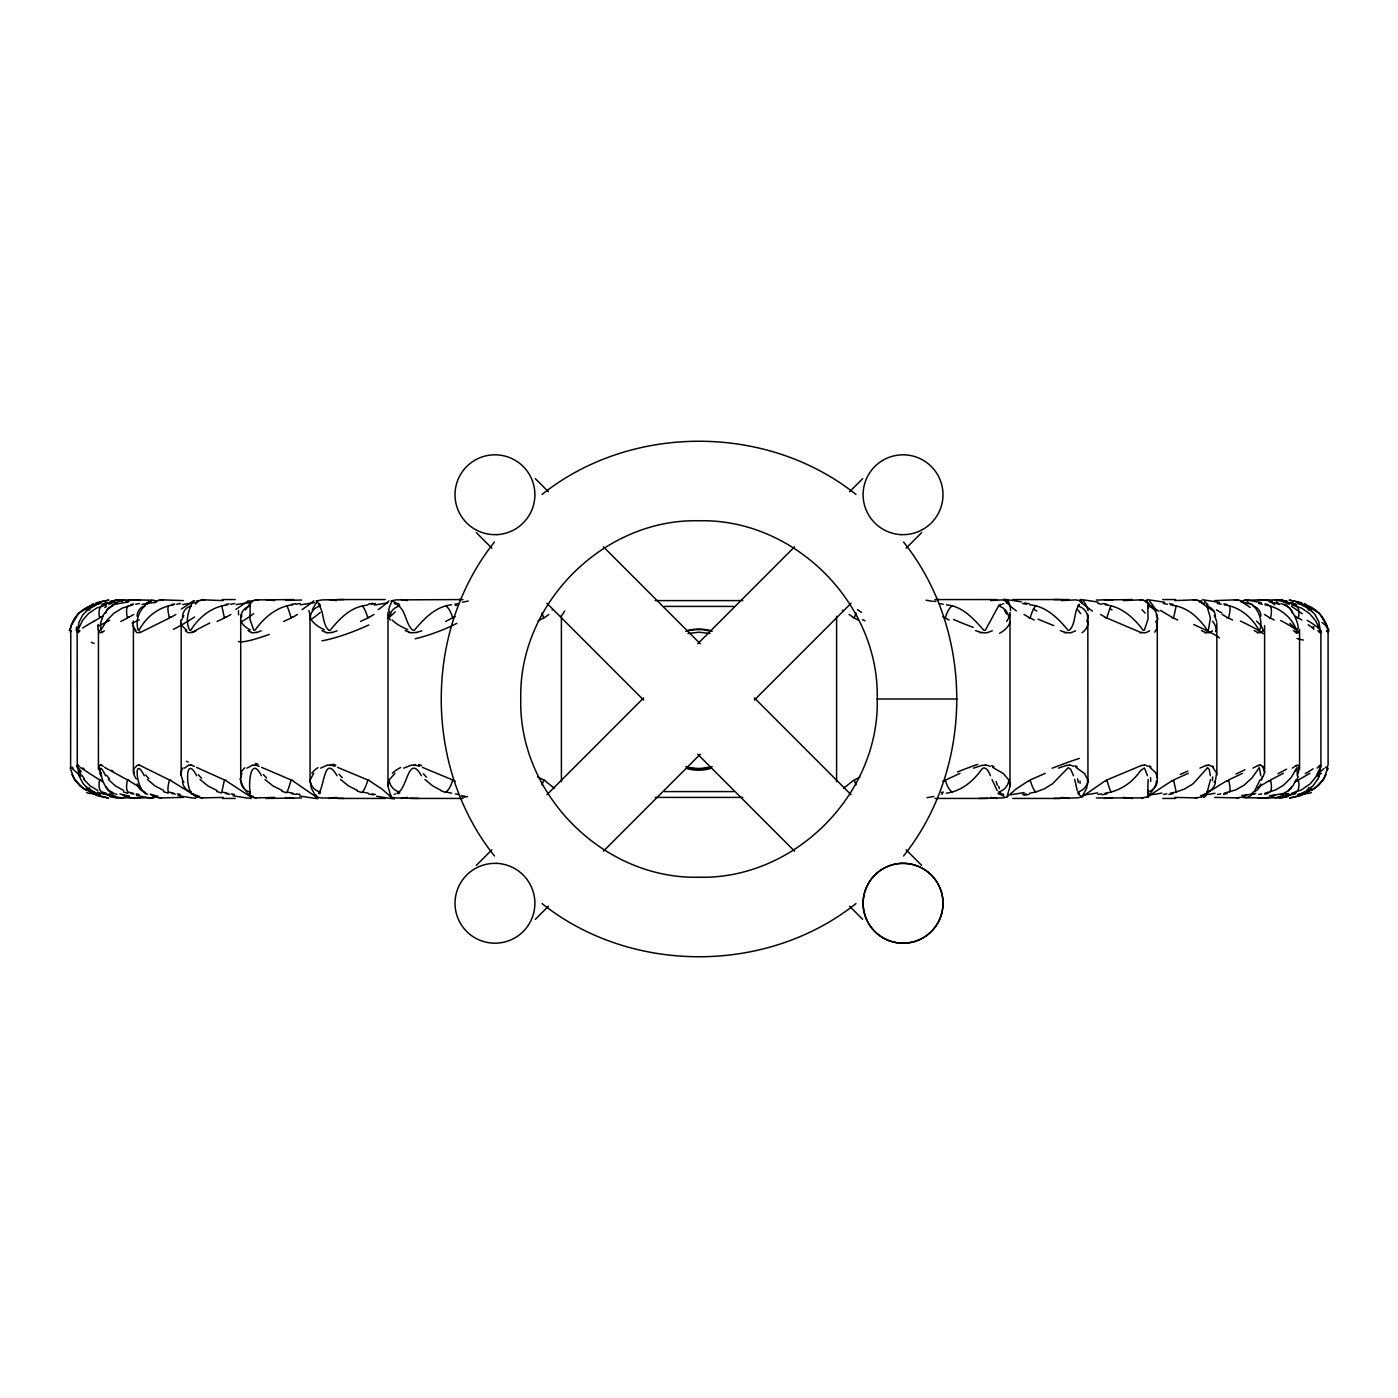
<?xml version="1.0" encoding="UTF-8"?>
<svg xmlns="http://www.w3.org/2000/svg" width="1398" height="1398" viewBox="0 0 1398 1398"><rect width="100%" height="100%" fill="white"/><g stroke="black" fill="none" stroke-linecap="round" stroke-linejoin="round"><path stroke-width="1.5" d="M98.419 769.372L98.437 629.345M133.404 772.395L133.404 625.57M182.544 779.962L181.163 775.226L181.163 622.844M310.164 614.456L310.094 617.357M418.893 798.433L394.83 797.891A128.686 67.244 90 0 1 391.021 796.947L387.997 786.288L387.997 612.289M1053.917 798.433L1077.072 797.891A128.686 83.583 90 0 0 1081.807 796.947L1086.403 788.926L1087.941 782.111L1087.836 614.456M1148.597 793.19L1147.793 792.002A12.879 12.355 17.5 0 0 1157.282 779.962L1157.282 618.038A12.862 12.355 -17.5 0 0 1147.793 605.998L1148.597 604.827M1263.11 776.799L1264.596 772.378L1264.596 625.588M1320.9 630.83L1320.918 766.366L1320.691 765.265M1087.959 781.866L1087.906 780.661M1298.078 773.776L1299.319 767.345M181.163 775.226L181.303 773.339A53.316 20.026 3.8 0 1 182.946 767.886M77.135 630.568L77.292 768.131M387.997 785.816L388.889 780.661M1215.578 779.717L1216.627 773.077L1212.765 767.345M249.456 793.103L250.155 792.107A12.879 12.355 -17.5 0 1 240.718 779.962L240.718 618.038A12.862 12.355 17.5 0 1 250.207 605.998L249.456 604.915M1170.563 604.827L1176.19 605.998L1173.551 618.038L1177.675 619.996M903.562 542.04C974.493 630.9 974.493 767.1 903.562 855.96M1157.474 619.996L1157.334 621.446M1264.596 772.378L1262.988 767.345M877.228 699C879.622 794.396 794.396 879.622 699 877.228C603.604 879.622 518.378 794.396 520.772 699C518.378 603.604 603.604 518.378 699 520.772C794.396 518.378 879.622 603.604 877.228 699L957.036 699M240.543 778.057L241.854 773.339M1210.476 779.472L1207.645 790.499M1260.751 775.733L1259.371 767.607L1251.979 777.9L1244.01 785.257L1235.64 789.922L1224.194 793.173M77.082 766.366L77.309 765.265A12.669 2.01 70.6 0 1 78.061 765.999M1320.918 631.581L1320.778 632.543A13.159 2.132 69.3 0 1 1319.415 631.04M310.094 780.661L311.37 788.332L316.193 796.947A128.686 83.583 90 0 0 320.928 797.891L344.083 798.433M1087.906 617.357L1087.959 616.169M250.207 605.998L250.032 619.629L253.789 630.236A2.132 1.485 -77 0 0 255.065 630.096C264.1 617.549 276.804 606.54 292.759 604.827M1147.793 792.002L1148.108 779.472M1147.898 791.076L1148.073 789.625M1215.474 780.923A12.879 12.04 41.2 0 1 1206.736 792.002L1206.614 793.103A56.479 10.293 3.2 0 1 1206.579 793.889M227.437 604.827C211.884 606.715 198.97 617.13 190.862 630.096A2.132 1.241 -78.6 0 1 189.779 630.271C185.445 622.39 187.682 612.411 191.404 604.827M1009.828 614.456L1009.111 617.357M70.372 628.803L70.127 630.096M1327.855 767.921L1323.801 778.966L1314.889 788.35M191.264 605.998L191.281 605.893A12.862 12.04 41.2 0 0 182.526 617.077M1320.865 767.345L1319.1 771.381M70.18 629.851L70.459 628.314M1327.768 768.516L1327.366 770.403M98.507 768.131L99.957 765.265M1297.257 775.733L1297.134 767.607L1290.896 777.9L1283.504 785.257L1275.623 789.922L1264.998 793.173M1260.262 779.472L1254.81 790.499M70.424 628.523C72.713 616.868 82.43 607.588 93.841 604.827M240.858 617.357L241.714 614.456M1157.142 780.661L1155.395 785.571M70.547 627.982L71.193 625.588M70.791 630.83L70.616 766.855M1319.013 775.733L1320.201 767.624L1315.937 776.834L1310.363 783.719L1301.398 789.922L1291.839 793.173M71.298 625.308L78.533 613.495L90.276 605.998A12.862 7.969 70.2 0 0 86.431 611.258M1299.266 630.83L1298.27 632.543M181.723 619.996L182.544 618.038M1296.208 779.472L1293.063 785.571L1288.292 790.499M1326.615 768.131L1328.1 765.021L1328.083 632.962M70.197 632.071L70.651 631.075M1326.02 774.544L1325.514 775.733A44.247 36.383 16.3 0 1 1323.137 779.28M318.587 793.103C324.476 787.458 324.109 753.26 337.005 775.733M1079.501 604.827C1073.349 611.241 1076.32 623.421 1069.487 630.096A2.132 1.713 74.4 0 1 1068.055 630.253C1058.164 618.388 1046.333 606.243 1029.907 604.827M1296.033 769.25L1295.334 770.7M742.792 600.598L655.208 600.598M655.208 797.402L742.792 797.402M1086.718 621.446L1087.836 618.038A12.862 12.372 14.1 0 0 1077.806 605.998M979.107 798.433L1003.17 797.891A128.686 67.244 90 0 0 1006.979 796.947L1010.003 786.305L1010.003 612.289M1317.458 779.472L1312.967 785.903L1307.252 790.499M1155.028 786.305L1154.224 787.756M183.033 617.112L183.82 615.679M1214.967 780.888L1214.163 782.356M250.155 792.107C248.39 783.684 250.644 754.833 261.461 775.733M134.505 768.131L137.353 765.265A12.669 5.557 68.7 0 1 138.944 765.335M1153.49 788.926L1152.721 790.08M1323.487 779.472L1318.733 785.257L1311.237 790.499M1262.342 778.004L1261.66 778.983M1152.319 790.656L1151.043 792.404M1140.506 770.7C1132.38 782.6 1119.571 791.338 1105.136 793.173M1140.733 770.403L1144.438 767.939L1147.496 775.733M494.438 542.04C423.524 630.9 423.507 767.1 494.438 855.96M1262.848 630.83L1260.909 632.612A13.159 5.784 67.2 0 1 1258.13 632.123M1150.135 793.557L1147.216 796.947A128.686 97.86 90 0 1 1141.677 797.891L1096.381 797.961M1006.56 621.446L1008.814 618.038A12.862 12.093 39.1 0 0 998.504 605.998L985.45 630.096A2.132 1.887 70 0 1 983.843 630.253C973.707 619.034 962.75 606.173 946.429 604.827M145.147 605.631L144.92 605.893A12.862 11.411 54.7 0 0 137.039 616.081M144.833 605.998C138.454 611.31 135.239 622.04 138.315 630.236A2.132 0.944 -79.6 0 0 139.153 630.079C146.091 616.937 158.795 606.889 173.719 604.827M313.659 773.339L310.164 779.962A12.879 12.372 14.1 0 0 320.194 792.002M78.271 632.612L79.931 630.83M1252.189 793.103L1253.167 792.002A12.879 11.411 54.7 0 0 1260.716 783.894M476.316 865.397L491.886 849.809M546.933 794.711L643.622 697.934M697.759 643.744L794.571 546.828M849.617 491.729L862.671 478.658M535.329 919.342L548.383 906.271M603.429 851.172L700.241 754.256M754.378 700.066L851.067 603.289M906.114 548.191L921.684 532.603M1006.979 796.947L1016.206 788.926L1028.806 780.661M1205.111 793.557L1201.581 796.947A128.686 109.726 90 0 1 1195.36 797.891L1174.862 797.402M184.414 768.131L188.573 765.265M396.91 793.173C407.622 789.887 408.059 752.456 421.462 775.733M843.553 788.332L853.182 780.661A39.459 32.504 23.9 0 1 854.493 780.101M1319.869 765.265L1317.073 768.131M1081.807 796.947L1105.486 780.661M1246.282 794.693L1243.573 796.947A128.686 118.9 90 0 1 1236.828 797.891L1214.617 797.402M1212.555 630.83L1209.777 632.612M394.935 773.339L389.186 779.962A12.879 12.093 39.1 0 0 399.513 792.002M548.872 614.456L544.801 617.357A38.952 32.189 24.7 0 1 543.525 617.899M542.04 494.438C630.9 423.524 767.1 423.507 855.96 494.438M855.96 903.562C767.1 974.476 630.9 974.476 542.04 903.562M1147.216 796.947L1172.136 780.661M1275.133 794.693L1272.145 796.947A128.686 125.138 90 0 1 1265.068 797.891L1243.888 797.751M1321.355 773.339L1317.353 776.17M104.326 630.83L101.809 632.612M1201.581 796.947L1206.369 793.557M146.615 604.233L147.769 603.499M246.974 768.131L252.356 765.265M1243.573 796.947L1246.841 794.693M108.048 603.342L111.386 601.053A126.536 126.152 90 0 1 121.102 599.882L140.359 600.249M1292.311 768.131L1296.435 765.265M1207.208 792.981L1220.821 784.348M1272.145 796.947L1275.483 794.693M1314.504 788.612L1304.107 793.173M373.982 614.456L369.177 617.357M102.788 616.169L100.848 617.357M1295.177 781.866L1297.134 780.661M132.932 604.827L122.22 608.147L113.553 613.495L106.947 620.293L100.761 630.358L100.604 623.036L103.172 615.33L107.768 609.144L113.989 604.827M1149.61 630.83L1145.853 632.682A13.159 8.877 61.9 0 1 1141.834 632.333M133.666 614.456L128.808 617.357M1257.484 787.756L1269.174 780.661M297.512 614.456L292.497 617.357M942.794 781.377L944.017 780.661M1309.909 773.339L1298.358 779.962A12.879 6.396 72.1 0 1 1296.156 792.002M175.851 614.456L170.818 617.357M455.171 616.64L453.966 617.357M1221.642 783.841L1227.164 780.661M230.915 614.456L225.829 617.357M96.497 604.827L89 608.637L82.814 614.771L78.952 622.337L77.816 630.376L82.622 620.293L88.528 613.495L96.462 608.147L106.091 604.827M320.684 768.131L327.149 765.265M93.579 621.446L99.642 618.038A12.862 6.378 72.1 0 1 101.844 605.998M1003.624 603.569L1002.506 604.163M394.323 794.466L395.442 793.872M1252.94 768.131L1258.287 765.265M1283.976 793.19L1285.95 792.002A12.879 10.52 62.4 0 0 1291.735 786.742M453.843 617.182A38.952 33.22 11.4 0 1 452.568 617.864L445.63 621.446M1283.416 773.339L1270.485 779.962A12.879 4.648 73.4 0 1 1269.908 792.002M944.157 780.835A39.459 33.517 10.7 0 1 945.45 780.136L960.024 773.339M1075.569 630.83L1071.095 632.682A13.159 10.101 57.1 0 1 1066.534 632.385M998.504 605.998L1001.055 604.827M120.857 621.446L127.515 618.038A12.862 4.648 73.4 0 1 128.092 605.998M859.805 777.113L854.37 779.962A12.879 6.571 71.9 0 0 856.083 784.872M538.038 620.957L543.63 618.038A12.862 6.571 71.9 0 0 541.917 613.128M196.087 630.83L191.858 632.682M403.707 768.131L411.099 765.265M1199.921 768.131L1206.352 765.265M1242.542 773.339L1228.545 779.962A12.879 2.796 74.2 0 1 1229.576 792.002M115.213 604.233L116.978 603.499M217.074 621.446L224.449 618.038L221.81 605.998M992.265 630.83L987.18 632.682A13.159 11.079 49.8 0 1 982.165 632.42M1301.468 793.19L1304.282 792.002A12.879 9.367 67.1 0 0 1308.825 787.616M139.887 632.682L169.455 618.038A12.862 2.796 74.2 0 1 168.424 605.998M1282.56 793.872L1281.11 794.466M283.672 621.446L291.116 618.038A12.862 1.083 74.5 0 0 286.94 605.998M360.474 621.446L367.831 618.038A12.862 3.006 74.1 0 0 362.222 605.998C348.469 609.021 338.875 619.856 330.225 630.096A2.132 1.695 -74.5 0 1 328.74 630.253C321.837 623.56 324.371 611.52 318.499 604.827M1188.3 773.339L1173.551 779.962L1176.207 792.002L1170.476 793.173M261.181 630.83L256.306 632.682M1045.267 773.339L1030.169 779.962A12.879 3.006 74.1 0 0 1035.778 792.002L1044.079 788.961L1052.589 783.719L1068.212 767.694L1070.658 769.25L1073.524 775.733M1058.496 768.131L1066.622 765.265M337.058 630.83L331.658 632.682M973.567 768.131L982.252 765.265M421.847 630.83L416.062 632.682M98.192 604.233L100.516 603.499M1299.511 793.872L1297.606 794.466M990.605 600.598L1001.894 599.882A126.536 66.108 -90 0 1 1006.979 601.053M407.395 797.402L401.243 798.45M946.324 793.173C960.618 791.495 972.344 781.884 980.749 770.7C984.402 763.762 989.12 771.539 990.343 775.733M451.571 604.827C435.617 606.365 424.206 618.632 414.437 630.096A2.132 1.87 -70.2 0 1 412.812 630.253C405.071 623.543 406.259 609.755 396.945 604.827M1176.207 792.002L1184.613 788.961L1193.193 783.719L1207.645 767.624L1209.235 769.529L1210.423 775.733M1141.939 765.265L1106.884 779.962A12.879 1.083 74.5 0 0 1111.061 792.002M95.955 604.233L98.786 603.499M712.176 766.681L701.988 768.341A53.963 53.718 0.1 0 1 693.059 768.096L688.69 767.397A37.222 37.152 -4.1 0 1 685.841 766.628M1301.66 793.872L1299.354 794.466M1061.449 600.598L1075.481 599.882A126.536 82.185 -90 0 1 1081.807 601.053M336.551 797.402L328.914 798.45M687.991 633.521L699 632.193L709.992 633.521M108.572 604.233L111.84 603.499M1288.991 793.872L1286.317 794.466M687.134 630.603L693.128 629.449A48.476 48.476 0 0 1 704.872 629.449L710.866 630.603M710.866 767.397L704.872 768.551A48.476 48.476 0 0 1 693.128 768.551L687.134 767.397M362.222 605.998L368.093 604.827M1035.778 792.002L1029.802 793.173M135.728 604.233L139.363 603.499M1123.38 600.598L1139.789 599.882A126.536 96.217 90 0 1 1143.529 600.389M274.62 797.402L256.323 797.891A128.686 97.86 -90 0 1 254.471 797.611M1261.782 793.872L1258.829 794.466M176.76 604.233L180.639 603.499M1220.716 793.872L1217.553 794.466M454.804 604.233L458.771 603.499M1174.862 600.598L1193.263 599.882A126.536 107.891 90 0 1 1197.457 600.389M223.138 797.402L202.64 797.891A128.686 109.726 -90 0 1 200.543 797.611M941.431 794.099L942.654 793.872M230.635 604.233L234.707 603.499M1166.806 793.872L1163.503 794.466M296.061 604.233L300.186 603.499M371.396 604.233L375.503 603.499M1026.045 793.872L1024.786 794.099M1101.379 793.872L1098.024 794.466M1023.948 794.239L1022.707 794.466M1214.617 600.598L1234.556 599.882A126.536 116.908 90 0 1 1239.1 600.389M183.383 797.402L161.172 797.891A128.686 118.9 -90 0 1 158.9 797.611M285.454 600.406L301.618 600.039M1112.546 797.594L1104.368 798.433M1243.888 600.249L1262.674 599.882A126.536 123.041 90 0 1 1267.444 600.389M154.112 797.751L132.932 797.891A128.686 125.138 -90 0 1 130.556 797.611M1257.641 600.249L1276.898 599.882A126.536 126.152 -90 0 1 1286.614 601.053L1287.453 601.629M140.359 797.751L118.655 797.891A128.686 128.301 -90 0 1 111.386 796.947L108.083 794.693L111.386 796.947A128.686 128.301 90 0 0 118.655 797.891M1096.381 600.039L1132.328 599.55M301.618 797.961L265.672 798.45M254.471 600.389A126.536 96.217 90 0 1 258.211 599.882L293.632 599.567M1279.345 797.891A128.686 128.301 -90 0 0 1286.614 796.947L1289.795 794.693L1286.614 796.947A128.686 128.301 90 0 1 1279.345 797.891L1257.641 797.751M200.543 600.389A126.536 107.891 90 0 1 204.737 599.882L223.138 600.598M158.9 600.389A126.536 116.908 90 0 1 163.444 599.882L183.383 600.598M130.556 600.389A126.536 123.041 90 0 1 135.326 599.882L154.112 600.249M458.998 599.567L462.983 599.567M935.017 599.567L939.002 599.567M222.334 599.567L235.214 599.567M337.547 599.567L385.289 599.567M391.021 601.053A126.536 66.108 -90 0 1 396.123 599.882L461.34 599.567M936.66 599.567L996.757 599.55M1012.711 599.567L1060.453 599.567M1162.786 599.567L1175.666 599.567M1053.917 599.567L1069.086 599.55M664.295 606.417L733.705 606.417M664.295 791.583L733.705 791.583M222.334 798.433L235.214 798.433M337.547 798.433L385.289 798.433M409.929 798.433L462.983 798.433M935.017 798.433L988.071 798.433M1012.711 798.433L1060.453 798.433M1162.786 798.433L1175.666 798.433M316.193 601.053A126.536 82.185 -90 0 1 322.519 599.882L344.083 599.567M265.672 599.55L274.62 600.598M1132.328 798.45L1123.38 797.402M328.914 599.55L336.551 600.598M1069.086 798.45L1061.449 797.402M401.243 599.55L407.395 600.598M996.757 798.45L990.605 797.402M1104.368 599.567L1112.546 600.406M293.632 798.433L285.454 797.594M1097.814 603.499L1101.939 604.233M299.976 794.466L296.621 793.872M1163.293 603.499L1167.365 604.233M1022.497 603.499L1026.604 604.233M375.293 794.466L374.052 794.239M234.497 794.466L231.194 793.872M373.214 794.099L371.955 793.872M1217.361 603.499L1221.24 604.233M939.229 603.499L943.196 604.233M458.579 794.466L455.346 793.872M368.198 793.19L362.222 792.002A12.879 3.006 -74.1 0 0 367.831 779.962L337.53 767.345M180.447 794.466L177.284 793.872M1105.241 604.827C1121.493 606.365 1133.848 617.864 1143.162 630.236A2.132 1.485 76.9 0 0 1144.42 630.096L1148.055 618.982L1147.793 605.998M292.864 793.19L286.94 792.002A12.879 1.083 -74.5 0 0 291.116 779.962L261.601 767.345M451.676 793.19L445.787 792.002A12.879 4.841 -73.3 0 0 452.69 779.962L422.336 767.345M227.524 793.19L221.81 792.002L224.449 779.962L196.454 767.345M1258.637 603.499L1262.272 604.233M139.171 794.466L136.218 793.872M173.806 793.19L168.424 792.002A12.879 2.796 -74.2 0 1 169.455 779.962L139.73 765.265M1224.281 604.827C1239.432 606.749 1251.892 617.165 1259.004 630.236A2.132 0.961 79.6 0 0 1259.808 630.096C1262.901 621.219 1258.934 610.384 1252.119 604.827M1286.16 603.499L1289.428 604.233M111.683 794.466L109.009 793.872M1265.068 604.827C1278.576 607.047 1290.704 616.134 1296.068 628.803C1302.761 633.137 1292.241 604.478 1284.011 604.827M133.002 793.19L128.092 792.002A12.879 4.648 -73.4 0 1 127.515 779.962L104.57 767.345M415.765 765.265L419.54 766.366M982.147 632.735L980.784 632.368M331.396 765.265L334.891 766.366M1299.214 603.499L1302.045 604.233M98.646 794.466L96.34 793.872M411.012 632.735L409.754 632.368M1291.909 604.827L1301.538 608.147L1309.472 613.477L1315.815 620.957L1320.236 630.323L1318.803 621.638L1314.784 614.246L1308.982 608.619L1301.503 604.827M106.161 793.19L101.844 792.002A12.879 6.396 -72.1 0 1 99.642 779.962L80.105 767.345M1066.534 632.735L1065.276 632.368M712.176 631.319L701.988 629.659A53.963 53.718 -0.1 0 0 693.059 629.904L688.69 630.603A37.222 37.152 4.1 0 0 685.841 631.372M1176.19 605.998C1189.803 608.934 1199.781 619.244 1207.348 630.236A2.132 1.241 78.5 0 0 1208.396 630.096L1210.441 617.724L1206.684 605.544M256.061 765.265L259.207 766.366M327.062 632.735L325.944 632.368M1141.869 632.735L1140.751 632.368M1297.484 603.499L1299.808 604.233M100.394 794.466L98.489 793.872M1304.159 604.827C1316.234 606.592 1326.807 620.24 1327.82 629.851M93.893 793.173L83.496 788.612M979.771 632.071L975.437 630.568M252.287 632.735L251.343 632.368M191.648 765.265L194.357 766.366M1206.282 632.735L1205.338 632.368M1064.332 632.071L1060.278 630.568M408.845 632.071L405.175 630.568M282.134 790.499L272.959 785.903L264.956 779.472M1139.912 632.071L1106.884 618.038A12.862 1.083 -74.5 0 1 1111.061 605.998M217.022 790.499L207.9 785.903L200.036 779.472M96.532 793.173L88.458 788.961L83.164 783.719L78.987 775.733L77.834 767.607L81.399 775.733M1281.022 603.499L1282.787 604.233M357.504 790.499L348.504 785.903L340.553 779.472M116.89 794.466L115.44 793.872M163.793 790.499L154.951 785.903L147.419 779.472M990.326 766.366L986.901 765.265A14.26 12.285 -59.5 0 0 985.415 764.898M441.261 790.499L432.681 785.903L424.975 779.472M123.74 790.499L115.387 785.903L108.362 779.472M1001.09 793.19L998.487 792.002A12.879 12.093 -39.1 0 0 1008.814 779.962L1003.31 773.548L992.65 767.345M1204.622 632.071L1201.389 630.568M93.928 792.107L93.718 792.002A12.879 9.367 -67.1 0 1 89.175 787.616M1073.874 766.366L1070.851 765.265A14.26 11.149 -65.5 0 0 1069.505 764.898M97.843 790.499L90.188 785.903L83.863 779.472M1034.24 619.996L1030.169 618.038A12.862 3.006 -74.1 0 1 1035.778 605.998M537.548 776.799L543.63 779.962A12.879 6.571 -71.9 0 1 541.917 784.872M1232.547 619.996L1228.545 618.038A12.862 2.796 -74.2 0 0 1229.576 605.998M949.19 619.996L945.31 618.038A12.862 4.841 -73.3 0 1 952.213 605.998M395.494 604.163L394.376 603.569M1002.558 793.872L1003.677 794.466M1274.26 619.996L1270.485 618.038A12.862 4.648 -73.4 0 0 1269.908 605.998M1260.664 765.265L1262.132 766.366M86.763 790.499L79.983 785.903L74.513 779.472M857.988 619.996L854.37 618.038A12.862 6.571 -71.9 0 1 856.083 613.128M1172.171 617.357L1160.41 610.367M225.864 780.661L250.784 796.947A128.686 97.86 90 0 0 256.341 797.891M1105.503 617.357L1100.488 614.456M292.531 780.661L316.193 796.947M321.942 630.568L325.14 632.071A33.482 22.84 -30.8 0 0 325.786 632.578M1227.182 617.357L1222.149 614.456M1075.918 767.345L1084.533 773.548L1087.836 779.962A12.879 12.372 -14.1 0 1 1077.806 792.002L1079.536 793.19M170.853 780.661L190.81 792.981M1256.872 632.071L1254.181 630.568M1148.212 766.366L1145.644 765.265A14.26 9.751 -69.3 0 0 1144.49 764.916M1028.823 617.357L1024.018 614.456M114.024 793.173C102.596 794.746 94.138 751.617 105.532 775.733M369.194 780.661L381.794 788.926L391.021 796.947M1269.192 617.357L1264.334 614.456M128.843 780.661L140.516 787.756M101.565 765.265L103.207 766.366M1301.818 619.996L1298.358 618.038A12.862 6.396 -72.1 0 0 1296.156 605.998M1250.231 603.499L1251.385 604.233M147.576 794.396L146.755 793.872M944.034 617.357L942.829 616.64M453.983 780.661L455.206 781.377M1297.152 617.357L1295.212 616.169M100.866 780.661L102.84 781.866M853.199 617.357L849.128 614.456M544.818 780.661L554.447 788.332M247.988 630.568L250.644 632.071A33.482 20.603 -37.1 0 0 251.186 632.543M1149.89 767.345L1155.674 772.622L1157.474 778.004M80.507 776.082L70.896 767.345M122.517 794.693L125.855 796.947A128.686 125.138 90 0 0 132.932 797.891M151.159 794.693L154.427 796.947A128.686 118.9 90 0 0 161.172 797.891M1211.472 766.366L1209.427 765.265A14.26 8.108 -71.7 0 0 1208.484 764.951M191.631 793.557L196.419 796.947A128.686 109.726 90 0 0 202.64 797.891M83.111 788.35L74.199 778.966L70.11 767.799M1293.307 630.568L1295.404 632.071M125.855 796.947L122.867 794.693M1298.043 765.265L1298.917 766.366A49.052 17.021 -22.5 0 1 1299.074 767.45M154.427 796.947L151.718 794.693M185.287 630.69L187.192 632.071A33.482 17.842 -42 0 0 187.629 632.49M145.899 793.173C136.445 790.656 132.827 753.085 144.291 775.733M196.419 796.947L192.889 793.557M78.131 765.265L79.162 766.366M1319.852 632.735L1317.93 630.69M535.329 478.658L548.383 491.729M603.429 546.828L700.241 643.744M754.378 697.934L851.067 794.711M906.114 849.809L921.684 865.397M476.316 532.603L491.886 548.191M546.933 603.289L643.622 700.066M697.759 754.256L794.571 851.172M849.617 906.271L862.671 919.342M250.784 796.947L247.865 793.557M1253.08 605.893L1253.167 605.998A12.862 11.411 -54.7 0 1 1260.961 616.081M100.936 775.226L101.722 776.17M196.681 775.733C185.357 754.169 185.847 786.62 191.404 793.173M135.047 630.69L136.34 632.071A33.482 14.662 -45.6 0 0 136.689 632.42L137.301 632.735A13.159 5.417 -67.5 0 0 140.01 631.913M246.957 792.404L245.681 790.656M135.693 778.057L136.357 779.001M997.176 790.499L992.003 779.472M245.279 790.08L244.51 788.926M390.304 619.996L389.186 618.038A12.862 12.093 -39.1 0 1 399.513 605.998M99.345 632.071L98.699 630.69M99.642 773.339L100.237 774.282M243.794 787.756L242.972 786.288M1327.069 630.568L1327.943 632.473M1214.18 615.679L1214.967 617.112M183.837 782.356L183.033 780.888M135.082 777.113L133.509 773.339M1327.349 631.075L1327.873 632.263M242.605 785.571L240.858 780.661M1215.456 618.038L1216.662 621.446M71.98 774.544L72.486 775.733A44.247 36.383 -16.3 0 0 74.863 779.28M1156.286 614.456L1157.142 617.357M388.889 617.357L388.172 614.456M1009.111 780.661L1010.003 785.816M1326.702 625.308L1319.467 613.495L1307.724 605.998A12.862 7.969 -70.2 0 1 1311.569 611.258M310.636 619.996L310.164 618.038A12.862 12.372 -14.1 0 1 320.194 605.998M1326.824 625.657L1327.768 629.467M1077.229 790.499L1076.268 786.253M1074.678 779.472L1076.198 785.903M1206.719 605.893L1206.736 605.998A12.862 12.04 -41.2 0 1 1215.474 617.077M1148.038 608.147L1147.898 606.942M1206.666 605.386L1206.614 604.915A55.99 10.24 -3 0 0 1206.596 604.216M1299.563 629.327L1299.581 769.372M1216.837 622.844L1216.837 775.156M836.598 616.291L836.598 781.709M561.402 616.291L561.402 781.709M310.041 616.169L310.059 781.866M901.028 863.352A40.07 40.07 0 0 0 863.317 899.141A39.913 39.913 0 0 0 900.994 943.126A39.913 39.913 0 0 0 942.986 903.3A39.913 39.913 0 0 0 901.046 863.405M496.972 863.352A40.07 40.07 0 0 1 534.683 899.141A39.913 39.913 0 0 1 497.006 943.126A39.913 39.913 0 0 1 455.014 903.3A39.913 39.913 0 0 1 496.954 863.405M496.972 534.648A40.07 40.07 0 0 0 534.683 498.859A39.913 39.913 0 0 0 497.006 454.874A39.913 39.913 0 0 0 455.014 494.7A39.913 39.913 0 0 0 496.954 534.595M901.028 534.648A40.07 40.07 0 0 1 863.317 498.859A39.913 39.913 0 0 1 900.994 454.874A39.913 39.913 0 0 1 942.986 494.7A39.913 39.913 0 0 1 901.046 534.595M710.953 768.341A41.451 40.245 -12.6 0 1 686.96 768.603M552.769 609.406A65.811 35.107 -12.5 0 1 552.14 609.982M564.652 611.066A63.731 34.705 -10.7 0 1 560.86 616.431M543.752 779.804A39.354 32.766 -26.8 0 1 544.94 780.521M390.811 796.982A70.686 7.881 -10.8 0 1 390.846 795.06M394.411 798.922A70.686 11.271 11.4 0 1 376.569 796.248M388.679 780.416A39.459 16.584 55.2 0 1 389.011 779.735M445.665 792.421A48.196 45.47 -66.1 0 1 441.156 790.761M467.579 796.825A56.479 1.45 10.9 0 1 461.288 795.689M464.957 797.157A70.686 8.982 12.6 0 1 462.266 796.703M398.081 793.697A56.567 7.706 -7.9 0 1 399.811 793.033M426.512 777.166A44.247 22.805 50.4 0 1 423.402 773.793M445.787 605.998A12.862 4.841 73.3 0 1 452.69 618.038M399.671 604.967A56.007 7.672 7.7 0 1 398.15 604.39M399.251 604.373A70.145 7.165 13.2 0 1 393.607 601.577M392.261 600.965A65.811 32.259 -20.1 0 0 388.714 610.244A63.731 32.608 4.7 0 0 390.898 614.141M388.924 600.878A65.811 29.655 -22.3 0 1 378.142 609.72M374.315 605.107A70.145 8.231 -10.7 0 1 387.753 602.922M455.381 605.509A70.145 6.099 -11.6 0 1 456.971 605.229M462.406 602.154A55.99 1.258 -10.9 0 1 468.278 601.088M392.349 773.199A53.316 19.345 -7.1 0 1 400.667 767.485M411.152 765.405A12.669 10.73 52 0 1 414.192 765.213M414.175 764.846A14.26 12.267 59.6 0 1 415.783 765.073M418.631 764.549A49.052 14.714 24.7 0 1 421.707 765.597M452.83 779.769A39.354 33.884 -13.2 0 1 454.123 780.486M456.814 623.351A53.316 13.98 -20.4 0 1 415.154 638.781M416.027 632.298A13.159 10.904 -51.6 0 1 411.047 632.578M409.597 632.612A33.482 24.517 -22.7 0 1 408.67 632.28M407.779 629.642A53.211 19.677 7.4 0 1 392.069 619.926M389.395 617.794A38.952 15.99 -57.5 0 1 389.133 617.077M317.521 796.668A70.686 9.856 -9.7 0 1 315.686 794.676M317.87 798.695A70.686 13.281 9.8 0 1 299.626 795.951M309.709 780.189A39.459 11.778 57.1 0 1 309.832 779.525M362.047 792.596A48.196 47.2 -48.5 0 1 357.294 790.988M373.581 794.885A56.479 3.111 10.5 0 1 368.688 794.012M319.146 793.767A56.567 8.825 -6.6 0 1 320.369 793.085M342.23 777.638A44.247 27.104 46.3 0 1 338.998 774.195M395.302 611.782A63.731 29.952 -21 0 1 388.102 618.143M369.037 617.147A38.952 33.447 -3.5 0 1 367.691 617.829M320.282 604.915A56.007 8.738 6.4 0 1 319.198 604.32M319.443 603.919A70.145 9.559 12.1 0 1 316.472 601.123M312.296 610.105A65.811 28.781 -24.4 0 1 317.853 600.93M313.799 600.825A65.811 25.793 -26.2 0 1 302.073 609.563M300.483 604.845A70.145 10.153 -9.5 0 1 314.602 602.66M368.565 604.058A55.99 2.901 -10.6 0 1 372.847 603.289M311.824 773.251A53.316 20.079 -3.5 0 1 317.993 767.624M327.202 765.37A12.669 9.769 59.1 0 1 329.963 765.23M329.928 764.828A14.26 11.132 65.6 0 1 331.396 765.038M332.899 764.112A49.052 11.464 27 0 1 335.782 765.143M367.971 779.735A39.354 34.181 2.3 0 1 369.352 780.434M368.88 624.923A53.316 11.009 -22.4 0 1 321.942 640.843M331.658 632.263A13.159 9.856 -58.3 0 1 327.115 632.612M324.406 629.816A53.211 20.428 3.7 0 1 311.544 619.961M310.548 617.532A38.952 11.114 -59.2 0 1 310.513 616.815M310.059 614.473A63.731 32.905 -0.7 0 1 308.958 610.489M253.16 796.458A70.686 11.568 -8.3 0 1 249.333 794.414M251.081 798.503A70.686 14.976 8 0 1 232.977 795.742M240.124 779.612A39.459 6.693 58.3 0 1 240.037 779.001M286.73 792.771A48.196 47.759 1.5 0 1 281.854 791.216M295.992 794.483A56.479 4.683 9.9 0 1 291.553 793.68M249.7 793.837A56.567 9.716 -5.1 0 1 250.364 793.138M266.634 777.987A44.247 30.721 40.6 0 1 263.348 774.527M320.317 612.411A63.731 26.44 -25.1 0 1 310.793 619.646M292.357 617.112A38.952 32.836 -17.9 0 1 290.976 617.776M250.329 604.88A56.007 9.594 4.9 0 1 249.718 604.268M249.805 603.639A70.145 11.726 10.8 0 1 249.665 600.825M245.489 609.947A65.811 24.605 -28 0 1 252.881 600.878M248.215 600.738A65.811 21.302 -29.2 0 1 235.895 609.336M236.07 604.652A70.145 11.831 -8.1 0 1 250.504 602.486M250.784 601.053A126.536 96.217 -90 0 1 258.211 599.882M291.5 604.39A55.99 4.474 -10 0 1 295.362 603.674M240.875 773.286A53.316 20.306 0.1 0 1 244.825 767.764M252.391 765.335A12.669 8.563 63.6 0 1 254.82 765.248M254.751 764.828A14.26 9.734 69.3 0 1 256.044 765.021M255.38 763.308A49.052 7.951 28.6 0 1 257.983 764.287M291.256 779.682A39.354 33.639 17.5 0 1 292.671 780.399M269.237 634.395A53.316 7.759 -23.9 0 1 238.429 641.455M256.323 632.193A13.159 8.58 -62.7 0 1 252.322 632.647M250.155 629.974A53.211 20.673 0 0 1 240.561 619.996M241.539 616.85A38.952 5.959 -60.3 0 1 241.732 616.099M238.639 614.823A63.731 32.399 -6.1 0 1 238.516 610.646M199.477 796.283A70.686 13.019 -6.8 0 1 193.64 794.204M195.58 798.363A70.686 16.287 6 0 1 178.123 795.567M221.6 792.928A48.196 47.148 49.8 0 1 216.707 791.443M229.622 794.309A56.479 6.134 9 0 1 225.515 793.522M191.404 793.889A56.567 10.38 -3.5 0 1 191.491 793.173M191.264 792.002A12.879 12.04 -41.2 0 1 182.526 780.923M201.609 778.284A44.247 33.587 32.9 0 1 198.376 774.789M253.702 613.617A63.731 22.281 -28.4 0 1 240.578 622.425M225.69 617.06A38.952 31.42 -30 0 1 224.327 617.741M191.474 604.845A56.007 10.223 3.3 0 1 191.404 604.216M191.683 603.429A70.145 13.596 9.1 0 1 194.392 600.633M195.405 604.058A65.811 19.817 -30.8 0 1 198.918 600.808M193.798 600.633A65.811 16.287 -31.5 0 1 181.338 609.004M182.771 604.513A70.145 13.211 -6.5 0 1 197.17 602.346M196.419 601.053A126.536 107.891 -90 0 1 204.737 599.882M225.515 604.53A55.99 5.924 -9.1 0 1 229.08 603.849M188.59 765.3A12.669 7.147 66.7 0 1 190.617 765.283M190.53 764.828A14.26 8.091 71.8 0 1 191.613 764.986M186.353 761.316A49.052 4.229 29.6 0 1 188.223 762.05M224.571 779.647A39.354 32.276 30.1 0 1 226.004 780.346M192.557 632.123A53.316 4.316 -24.8 0 1 209.84 623.019M191.91 632.088A13.159 7.095 -65.6 0 1 188.538 632.682M186.825 630.131A53.211 20.411 -3.8 0 1 180.814 620.03M157.887 796.144A70.686 14.137 -5 0 1 150.145 794.047M152.697 798.223A70.686 17.195 3.8 0 1 136.34 795.41M168.232 793.085A48.196 45.365 66.6 0 1 163.461 791.67M175.257 794.204A56.479 7.444 8 0 1 171.5 793.435M145.707 793.942A56.567 10.782 -1.8 0 1 145.182 793.225M144.833 792.002A12.879 11.411 -54.7 0 1 137.284 783.894M148.8 778.546A44.247 35.614 22.9 0 1 145.689 775.016M194.549 616.99A63.731 17.562 -31 0 1 173.457 629.362M170.696 617.007A38.952 29.236 -39.2 0 1 169.35 617.706M145.2 604.81A56.007 10.59 1.6 0 1 145.654 604.181M146.371 603.272A70.145 15.133 7.3 0 1 151.858 600.476M154.776 602.783A65.811 14.539 -32.9 0 1 157.345 600.686M151.963 600.424A65.811 10.869 -33.2 0 1 145.427 604.827M142.002 604.39A70.145 14.277 -4.7 0 1 156.017 602.223M154.427 601.053A126.536 116.908 -90 0 1 163.444 599.882M171.535 604.6A55.99 7.235 -8.1 0 1 174.785 603.936M134.383 773.374A53.316 19.275 7.4 0 1 133.858 768.026M138.821 764.811A14.26 6.239 73.3 0 1 139.66 764.933M169.56 779.595A39.354 30.109 39.8 0 1 170.975 780.311M136.008 630.306A53.211 19.659 -7.5 0 1 133.387 621.062M129.437 796.021A70.686 14.906 -3.1 0 1 119.948 793.907M123.426 798.101A70.686 17.702 1.5 0 1 108.607 795.27M127.934 793.243A48.196 42.482 73.5 0 1 123.408 791.897M134.016 794.134A56.479 8.563 6.7 0 1 130.661 793.382M113.727 793.977A56.567 10.922 0 0 1 112.574 793.26M112.05 792.002A12.879 10.52 -62.4 0 1 106.265 786.742M109.463 778.791A44.247 36.785 10.6 0 1 106.58 775.243M94.085 643.307A63.731 12.407 -32.8 0 1 91.324 642.136M128.738 616.955A38.952 26.335 -46 0 1 127.445 617.636M105.654 613.128A12.862 10.52 62.4 0 1 112.05 605.998M112.609 604.775A56.007 10.695 -0.2 0 1 113.605 604.128M114.881 603.132A70.145 16.304 5.2 0 1 123.024 600.336M126.694 602.398A65.811 8.912 -34.3 0 1 129.315 600.441M124.09 599.882A65.811 5.19 -34.1 0 1 121.643 601.542M114.776 604.268A70.145 14.976 -2.8 0 1 128.074 602.119M125.855 601.053A126.536 123.041 -90 0 1 135.326 599.882M130.713 604.652A55.99 8.371 -6.8 0 1 133.614 604.006M101.477 773.426A53.316 18.034 10.7 0 1 98.821 768.166M99.922 765.195A12.669 3.827 69.9 0 1 101.075 765.457M100.918 764.828A14.26 4.246 74.3 0 1 101.477 764.863M112.976 771.224A49.052 3.425 29.7 0 1 111.525 770.281M127.585 779.542A39.354 27.191 46.8 0 1 128.931 780.241M132.146 623.228A53.316 2.796 -25.1 0 1 139.241 619.803M101.932 631.529A13.159 3.617 -68.8 0 1 99.922 632.735L99.66 632.473A33.482 11.114 -48.2 0 1 99.45 631.966M98.926 630.498A53.211 18.419 -10.9 0 1 98.157 624.434M114.863 795.916A70.686 15.308 -1.1 0 1 103.836 793.784M108.485 797.996A70.686 17.755 -0.9 0 1 95.588 795.147M101.722 793.435A48.196 38.532 77.1 0 1 97.563 792.177M106.825 794.081A56.479 9.471 5.2 0 1 103.941 793.33M96.217 794.029A56.567 10.782 1.8 0 1 94.47 793.295M84.614 779.036A44.247 37.03 -3 0 1 82.028 775.453M100.813 616.885A38.952 22.787 -50.9 0 1 99.625 617.567M89.175 610.384A12.862 9.367 67.1 0 1 93.718 605.998M94.522 604.74A56.007 10.537 -1.9 0 1 96.043 604.093M97.965 603.01A70.145 17.073 3 0 1 108.537 600.231M114.059 601.105A65.811 3.058 -34.9 0 1 116.174 599.602M101.809 604.181A70.145 15.326 -0.8 0 1 114.059 602.014M111.386 601.053A126.536 126.152 -90 0 1 121.102 599.882M103.994 604.705A55.99 9.297 -5.4 0 1 106.493 604.058M81.276 771.591A53.316 16.357 13.7 0 1 78.69 768.341M77.781 764.986A14.26 2.132 74.9 0 1 78.008 764.828M84.055 769.005A49.052 7.182 28.8 0 1 82.849 767.956M99.642 779.472A39.354 23.626 51.8 0 1 100.901 780.171M98.384 626.217A53.316 6.291 -24.4 0 1 109.708 620.31M78.83 630.183A13.159 1.73 -69.4 0 1 77.449 632.263A33.482 7.287 -49.9 0 1 77.449 631.721M76.436 630.743A53.211 16.706 -13.9 0 1 76.838 626.898M114.549 795.794A70.686 15.343 0.9 0 1 102.211 793.662M108.258 797.874A70.686 17.37 -3.2 0 1 98.384 795.287M90.241 793.645A48.196 33.657 79.2 0 1 86.554 792.509M90.276 792.002A12.879 7.969 -70.1 0 1 86.431 786.742M94.313 794.029A56.479 10.153 3.6 0 1 91.936 793.295M93.649 794.081A56.567 10.38 3.5 0 1 91.324 793.348M91.377 604.687A56.007 10.118 -3.6 0 1 93.404 604.041M96.008 602.888A70.145 17.423 0.7 0 1 108.747 600.109M106.615 606.278A65.811 2.883 -35 0 1 104.763 607.553M104.431 603.621A65.811 6.431 -33.9 0 1 105.514 602.835M104.675 603.761A70.145 15.273 1.2 0 1 114.339 601.926M92.006 604.722A55.99 9.996 -3.8 0 1 94.068 604.093M72.993 768.166A49.052 10.747 27.3 0 1 72.207 767.1M82.692 628.017A53.316 9.629 -23.1 0 1 94.557 620.939M71.088 631.249A33.482 3.303 -50.8 0 1 71.298 630.847M69.288 630.183A53.211 14.609 -16.6 0 1 69.516 629.589M96.777 793.994A56.479 10.59 2 0 1 95.326 793.435M91.377 793.19A48.196 27.925 80.5 0 1 90.66 792.911M95.571 604.513A55.99 10.45 -2.1 0 1 96.584 604.128M1143.529 797.611A128.686 97.86 -90 0 1 1141.659 797.891M1197.457 797.611A128.686 109.726 -90 0 1 1195.36 797.891M1239.1 797.611A128.686 118.9 -90 0 1 1236.828 797.891M1293.29 793.994A70.686 15.308 1.1 0 1 1283.137 795.916M1302.412 795.147A70.686 17.755 0.9 0 1 1289.515 797.996M1303.163 793.452A56.567 10.782 -1.8 0 1 1301.783 794.029M1301.957 604.093A56.007 10.537 1.9 0 1 1302.936 604.495M1289.463 600.231A70.145 17.073 -3 0 1 1298.899 602.608M1281.826 599.602A65.811 3.058 34.9 0 1 1282.35 599.969M1283.941 602.014A70.145 15.326 0.8 0 1 1296.191 604.181M1276.898 599.882A126.536 126.152 90 0 1 1286.614 601.053M1304.282 605.998A12.862 9.367 -67.1 0 1 1308.825 610.384M1267.444 797.611A128.686 125.138 -90 0 1 1265.068 797.891M1295.789 793.662A70.686 15.343 -0.9 0 1 1283.451 795.794M1300.402 795.008A70.686 17.37 3.2 0 1 1289.742 797.874M1311.446 792.509A48.196 33.657 -79.2 0 1 1307.759 793.645M1311.569 786.742A12.879 7.969 70.1 0 1 1307.724 792.002M1306.064 793.295A56.479 10.153 -3.6 0 1 1303.687 794.029M1306.676 793.348A56.567 10.38 -3.5 0 1 1304.351 794.081M1304.596 604.041A56.007 10.118 3.6 0 1 1306.623 604.687M1289.253 600.109A70.145 17.423 -0.7 0 1 1301.992 602.888M1302.254 613.67A65.811 2.883 35 0 1 1291.385 606.278M1292.486 602.835A65.811 6.431 33.9 0 1 1296.82 605.981M1283.661 601.926A70.145 15.273 -1.2 0 1 1294.583 604.076M1303.932 604.093A55.99 9.996 3.8 0 1 1305.994 604.722M1323.993 768.533A53.316 14.277 -16.3 0 1 1317.632 773.548M1325.793 767.1A49.052 10.747 -27.3 0 1 1325.409 767.642M1313.089 626.584A53.316 9.629 23.1 0 1 1313.998 627.16M1326.702 630.847A33.482 3.303 50.8 0 1 1326.912 631.249M1322.019 622.39A53.211 14.609 16.6 0 1 1328.939 631.057M1282.857 793.54A70.686 14.994 -2.8 0 1 1269.524 795.689M1283.399 794.868A70.686 16.566 5.4 0 1 1275.273 797.734M1297.169 781.133A39.459 22.822 -50.5 0 1 1298.375 780.434M1307.34 792.911A48.196 27.925 -80.5 0 1 1304.229 793.889M1303.041 793.278A56.479 10.59 -2 0 1 1301.223 793.994M1294.775 793.382A56.567 9.734 -5.1 0 1 1291.909 794.151M1319.415 775.907A44.247 34.828 27.6 0 1 1317.58 779.542M1292.224 603.988A56.007 9.454 5.2 0 1 1294.723 604.652M1274.347 600.004A70.145 17.335 1.6 0 1 1288.956 602.765M1274.836 604.81A65.811 8.738 34.3 0 1 1270.73 601.996M1276.339 601.804A65.811 12.075 32.9 0 1 1279.729 604.443M1269.122 601.822A70.145 14.854 -3.2 0 1 1278.454 603.953M1262.674 599.882A126.536 123.041 -90 0 1 1272.145 601.053M1301.416 604.128A55.99 10.45 2.1 0 1 1302.988 604.757M1313.054 768.795A53.316 11.831 -18.5 0 1 1305.26 773.636M1319.432 767.048A12.669 1.73 -70.7 0 1 1320.254 765.824M1320.324 765.51A14.26 2.167 -74.9 0 1 1320.411 766.087M1320.184 766.663A49.052 14.05 -25.2 0 1 1319.852 767.729M1308.213 624.679A53.316 12.739 21.3 0 1 1313.998 629.257M1307.2 620.345A53.211 12.128 18.9 0 1 1321.18 631.494M1298.34 618.51A38.952 23.539 52 0 1 1297.117 617.829M1255.701 793.417A70.686 14.26 -4.7 0 1 1241.704 795.567M1251.804 794.711A70.686 15.343 7.5 0 1 1246.387 797.594M1269.262 781.063A39.459 26.44 -45.7 0 1 1270.555 780.364M1288.187 793.452A48.196 21.529 -81.4 0 1 1285.776 794.151M1285.111 793.243A56.479 10.747 -0.2 0 1 1283.888 793.959M1268.091 793.452A56.567 8.842 -6.6 0 1 1264.736 794.221M1298.218 776.187A44.247 32.416 36.6 0 1 1296.837 779.839M1265.12 603.919A56.007 8.563 6.6 0 1 1268.073 604.6M1245.146 599.899A70.145 16.828 3.9 0 1 1261.223 602.643M1250.127 607.431A65.811 14.382 33 0 1 1241.599 601.559M1247.051 601.507A65.811 17.405 31.1 0 1 1249.934 604.006M1240.673 601.717A70.145 14.085 -5.1 0 1 1248.204 603.849M1234.556 599.882A126.536 116.908 -90 0 1 1243.573 601.053M1284.011 604.163A55.99 10.642 0.4 0 1 1285.059 604.792M1285.95 605.998A12.862 10.52 -62.4 0 1 1292.346 613.128M1286.597 769.162A53.316 9.104 -20.2 0 1 1277.842 773.758M1296.261 766.104A12.669 3.565 -70.1 0 1 1297.501 765.283A14.26 4.264 -74.3 0 1 1297.956 765.527M1289.847 623.386A53.316 15.518 19 0 1 1296.4 630.183M1298.148 632.735A13.159 4.002 68.6 0 1 1296.208 631.861M1296.61 633.416A33.482 4.841 50.6 0 1 1296.208 633.189M1280.603 620.555A53.211 9.367 20.6 0 1 1298.812 632.211M1270.415 618.44A38.952 27.086 47 0 1 1269.104 617.759M1303.355 640.004A63.731 9.559 30 0 1 1296.995 638.484M1215.037 793.278A70.686 13.194 -6.5 0 1 1200.69 795.427M1206.334 794.536A70.686 13.753 9.4 0 1 1203.783 797.419M1227.287 781.01A39.459 29.393 -39 0 1 1228.65 780.311M1254.443 794.151A48.196 14.592 -81.9 0 1 1252.853 794.309M1252.678 793.208A56.479 10.66 1.5 0 1 1252.066 793.924M1227.252 793.522A56.567 7.724 -7.9 0 1 1223.442 794.326M1262.324 776.537A44.247 29.201 43.3 0 1 1261.45 780.224M1223.914 603.831A56.007 7.444 7.9 0 1 1227.252 604.513M1202.332 599.777A70.145 15.902 6 0 1 1219.458 602.503M1214.32 611.555A65.811 19.659 30.9 0 1 1199.484 601.402M1204.517 601.35A65.811 22.333 28.6 0 1 1208.099 605.002M1199.03 601.594A70.145 12.949 -6.9 0 1 1204.604 603.709M1193.263 599.882A126.536 107.891 -90 0 1 1201.581 601.053M1252.136 604.198A55.99 10.572 -1.3 0 1 1252.66 604.81M1244.954 769.774A53.316 6.151 -21.4 0 1 1235.937 773.968M1258.2 765.842A12.669 5.312 -68.9 0 1 1259.878 765.195M1259.93 764.986A14.26 6.274 -73.3 0 1 1260.612 765.37M1262.656 766.156A49.052 19.555 -19.1 0 1 1263.303 767.24M1256.505 621.131A53.316 17.929 16.2 0 1 1263.285 630.917M1257.92 633.084A33.482 8.79 49.4 0 1 1257.326 632.822M1240.358 621.027A53.211 6.361 21.9 0 1 1263.39 633.713M1228.44 618.388A38.952 29.952 39.9 0 1 1227.06 617.706M1221.922 613.075A63.731 4.509 30.9 0 1 1216.435 609.808M1161.878 793.103A70.686 11.796 -8.1 0 1 1147.531 795.252M1148.038 794.309A70.686 11.813 11 0 1 1148.405 797.192M1172.293 780.958A39.459 31.63 -29.9 0 1 1173.691 780.259M1207.208 793.068A48.196 7.305 -82.2 0 1 1206.736 791.95M1173.149 793.645A56.567 6.431 -9 0 1 1168.92 794.466M1212.66 776.973A44.247 25.269 48.3 0 1 1212.311 780.696M1169.497 603.709A56.007 6.151 9 0 1 1173.184 604.408M1146.937 599.637A70.145 14.592 8 0 1 1164.674 602.346M1158.959 611.258A65.811 24.465 28.1 0 1 1145.189 601.297A70.145 11.499 -8.4 0 1 1148.789 603.534M1149.628 601.262A65.811 26.684 25.4 0 1 1156.181 610.839M1139.789 599.882A126.536 96.217 -90 0 1 1147.216 601.053M1187.898 771.102A53.316 3.058 -22.2 0 1 1180.227 774.387M1206.317 765.72A12.669 6.92 -67 0 1 1208.414 765.178M1212.381 765.982A49.052 21.617 -15.1 0 1 1213.516 767.065M1212.503 621.254A53.316 19.904 12.9 0 1 1215.631 631.564M1209.585 632.63A13.159 7.427 65.1 0 1 1206.229 632.263M1205.635 632.944A33.482 12.512 47.3 0 1 1204.901 632.665M1193.752 624.539A53.211 3.215 22.6 0 1 1219.44 637.942M1173.429 618.353A38.952 32.084 30.2 0 1 1172.013 617.654M1097.64 792.876A70.686 10.118 -9.5 0 1 1083.642 795.043M1078.155 793.977A70.686 9.594 12.3 0 1 1081.388 796.86M1105.626 780.905A39.459 33.08 -18.1 0 1 1107.024 780.224M1147.933 793.155A56.479 9.681 4.8 0 1 1148.527 793.837M1106.884 793.837A56.567 4.963 -9.9 0 1 1102.218 794.711M1150.502 777.638A44.247 20.725 51.8 0 1 1150.694 781.412M1141.956 609.72A63.731 24.552 26.7 0 1 1145.119 613.128M1157.876 618.405A38.952 6.431 58.7 0 1 1157.963 619.017M1102.882 603.482A56.007 4.718 9.9 0 1 1106.954 604.216M1080.252 599.48A70.145 12.914 9.8 0 1 1098.112 602.154M1092.45 611.066A65.811 28.676 24.5 0 1 1079.955 601.245M1083.695 601.21A65.811 30.406 21.4 0 1 1088.116 610.646M1080.776 601.262A70.145 9.769 -9.8 0 1 1082.227 603.307M1148.492 604.251A55.99 9.664 -4.6 0 1 1147.968 604.862M1141.921 765.632A12.669 8.371 -64.2 0 1 1144.42 765.178M1149.366 765.842A49.052 23.154 -10.6 0 1 1150.938 766.925M1156.461 781.133A39.354 6.116 -59.9 0 1 1156.251 781.901M1155.779 621.376A53.316 21.372 9.1 0 1 1154.731 632.141M1140.943 632.875A33.482 15.937 44.4 0 1 1140.086 632.578M1106.744 618.3A38.952 33.43 17.3 0 1 1105.346 617.601M1112.022 609.947A63.731 5.784 30.7 0 1 1109.54 608.445M1024.052 792.579A70.686 8.178 -10.7 0 1 1010.789 794.728M997.997 793.47A70.686 7.13 13.4 0 1 1003.939 796.318M1028.963 780.87A39.459 33.709 -4 0 1 1030.326 780.189M1080.095 783.422A48.196 7.637 -82.2 0 1 1079.972 780.975M1078.155 793.12A56.479 8.825 6.3 0 1 1079.326 793.802M1029.155 794.291A56.567 3.39 -10.6 0 1 1023.878 795.252M1077.543 778.791A44.247 15.675 54.2 0 1 1078.26 782.618M1077.91 609.93A63.731 28.397 23 0 1 1080.584 613.617M1088.291 617.829A38.952 11.499 57.6 0 1 1088.168 618.475M1024.647 602.957A56.007 3.163 10.5 0 1 1029.277 603.779M1003.851 599.253A70.145 10.922 11.3 0 1 1021.309 601.891M1016.346 610.926A65.811 32.171 20.2 0 1 1005.389 601.192M1008.325 601.157A65.811 33.36 16.7 0 1 1010.562 610.507M1007.329 600.983A70.145 7.811 -10.9 0 1 1006.822 602.975M1079.256 604.303A55.99 8.842 -6.2 0 1 1078.242 604.897M1052.152 768.236A53.316 3.303 -22.1 0 1 1079.343 758.415M1066.622 765.597A12.669 9.594 -59.9 0 1 1069.453 765.178M1075.167 765.72A49.052 24.098 -5.7 0 1 1077.159 766.786M1087.452 780.451A39.354 11.306 -58.9 0 1 1087.487 781.202M1087.731 621.498A53.316 22.333 5.1 0 1 1082.122 632.7M1065.381 632.805A33.482 18.96 40.3 0 1 1064.42 632.508M1053.725 625.588A53.211 3.268 22.6 0 1 1038.085 619.157M1030.029 618.266A38.952 33.954 2 0 1 1028.683 617.567M1036.827 611.118A63.731 10.782 29.7 0 1 1033.332 608.951M952.213 792.002A12.879 4.841 73.3 0 1 945.31 779.962M999.5 788.612A48.196 14.924 -81.9 0 1 998.591 786.305M998.976 793.068A56.479 7.759 7.6 0 1 1000.653 793.749M943.335 792.089A70.686 6.046 -11.6 0 1 941.501 792.439M933.916 796.458A56.567 1.713 -11 0 1 926.996 797.681M996.145 781.447A44.247 10.223 55.8 0 1 997.316 785.257M1004.428 610.105A63.731 31.525 18.5 0 1 1006.42 614.072M1009.321 617.601A38.952 16.269 55.7 0 1 1008.989 618.266M926.07 600.214A56.007 1.52 10.9 0 1 932.326 601.315M933.567 601.088A70.145 8.65 12.6 0 1 935.821 601.472M1000.584 604.338A55.99 7.811 -7.5 0 1 999.116 604.932M957.455 771.993A53.316 6.396 -21.4 0 1 977.796 764.339M982.27 765.545A12.669 10.59 -53.3 0 1 985.363 765.178M991.654 765.597A49.052 24.465 -0.5 0 1 993.995 766.663M1008.605 780.206A39.354 16.217 -57.1 0 1 1008.867 780.94M1010.02 621.603A53.316 22.735 0.9 0 1 999.587 633.259M980.837 632.77A33.482 21.512 34.9 0 1 979.788 632.473M973.235 627.405A53.211 6.413 21.9 0 1 953.611 619.489M945.17 618.231A38.952 33.639 -13.7 0 1 943.895 617.532M865.065 620.799A53.211 9.419 20.6 0 1 862.444 619.629M854.265 618.178A38.952 32.486 -27.3 0 1 853.095 617.479M861.587 612.411A63.731 19.869 25.7 0 1 857.411 609.528M842.977 610.716A65.811 36.715 9.4 0 1 842.365 610.087M883.099 937.866A39.93 39.93 0 0 0 943.021 903.3A39.93 39.93 0 0 0 883.134 868.7A39.93 39.93 0 0 0 883.099 937.866"/></g></svg>
